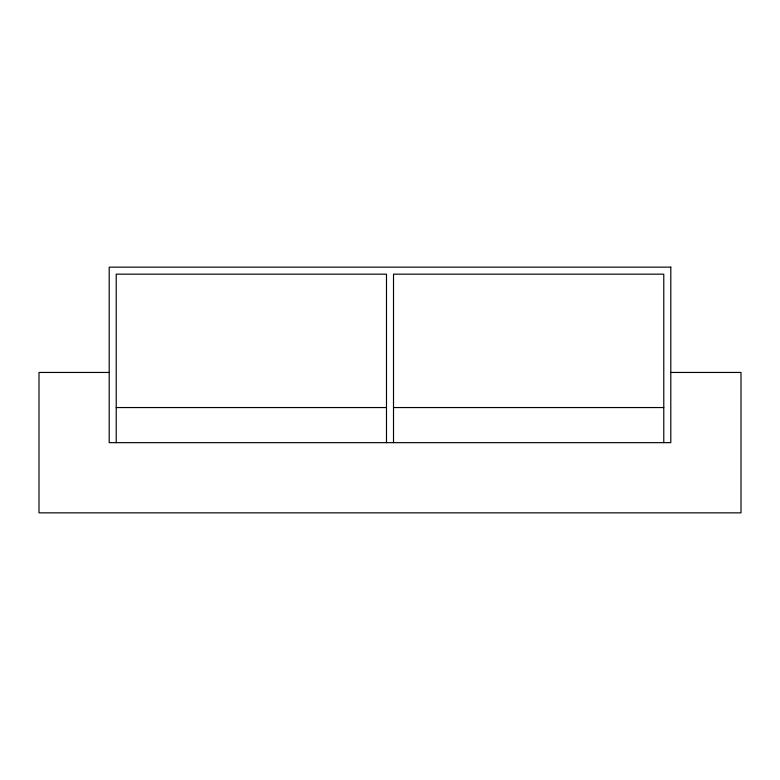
<?xml version="1.0" encoding="UTF-8"?>
<svg xmlns="http://www.w3.org/2000/svg" width="780" height="780" viewBox="0 0 780 780"><rect width="100%" height="100%" fill="white"/><g stroke="black" fill="none" stroke-linecap="round" stroke-linejoin="round"><path stroke-width="1.17" d="M109.2 372.45L39 372.45L39 512.85L741 512.85L741 372.45L670.8 372.45M116.22 407.55L386.49 407.55M393.51 407.55L663.78 407.55M663.78 442.65L663.78 274.17L393.51 274.17L393.51 442.65M386.49 442.65L386.49 274.17L116.22 274.17L116.22 442.65M670.8 267.15L109.2 267.15L109.2 442.65L670.8 442.65L670.8 267.15"/></g></svg>
